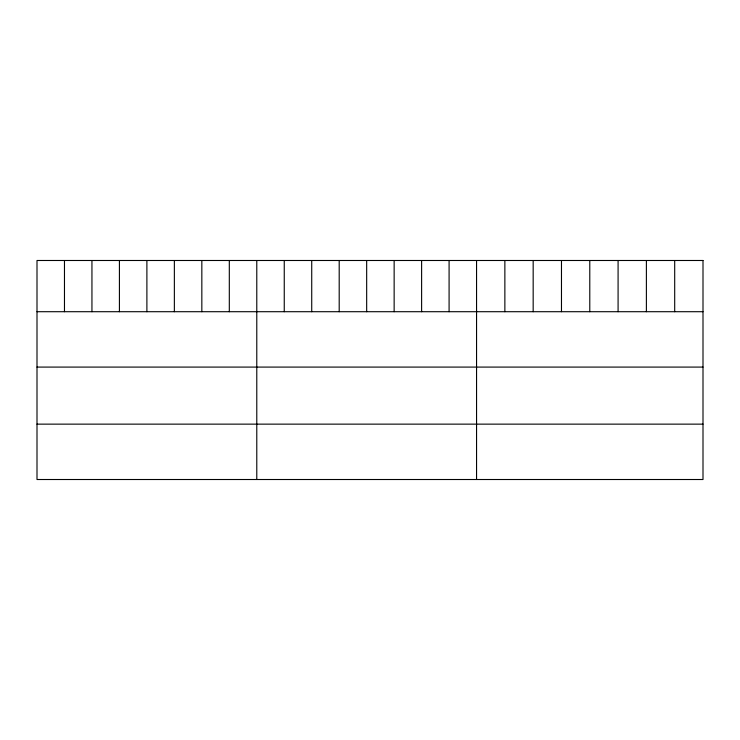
<?xml version="1.0" encoding="UTF-8"?>
<svg xmlns="http://www.w3.org/2000/svg" width="740" height="740" viewBox="0 0 740 740"><rect width="100%" height="100%" fill="white"/><g stroke="black" fill="none" stroke-linecap="round" stroke-linejoin="round"><path stroke-width="1.11" d="M37 311.707L703 311.707M37 367.086L703 367.086M37 424.14L703 424.14M674.695 260.489L674.695 311.707M646.39 260.489L646.39 311.707M618.085 260.489L618.085 311.707M589.78 260.489L589.78 311.707M561.475 260.489L561.475 311.707M533.17 260.489L533.17 311.707M504.865 260.489L504.865 311.707M476.56 260.489L476.56 479.511M449.088 260.489L449.088 311.707M421.615 260.489L421.615 311.707M394.143 260.489L394.143 311.707M366.67 260.489L366.67 311.707M339.197 260.489L339.197 311.707M311.725 260.489L311.725 311.707M284.252 260.489L284.252 311.707M256.78 260.489L256.78 479.511M229.308 260.489L229.308 311.707M201.835 260.489L201.835 311.707M174.363 260.489L174.363 311.707M146.89 260.489L146.89 311.707M119.418 260.489L119.418 311.707M91.945 260.489L91.945 311.707M64.473 260.489L64.473 311.707M703 260.489L37 260.489L37 479.511L703 479.511L703 260.489"/></g></svg>
